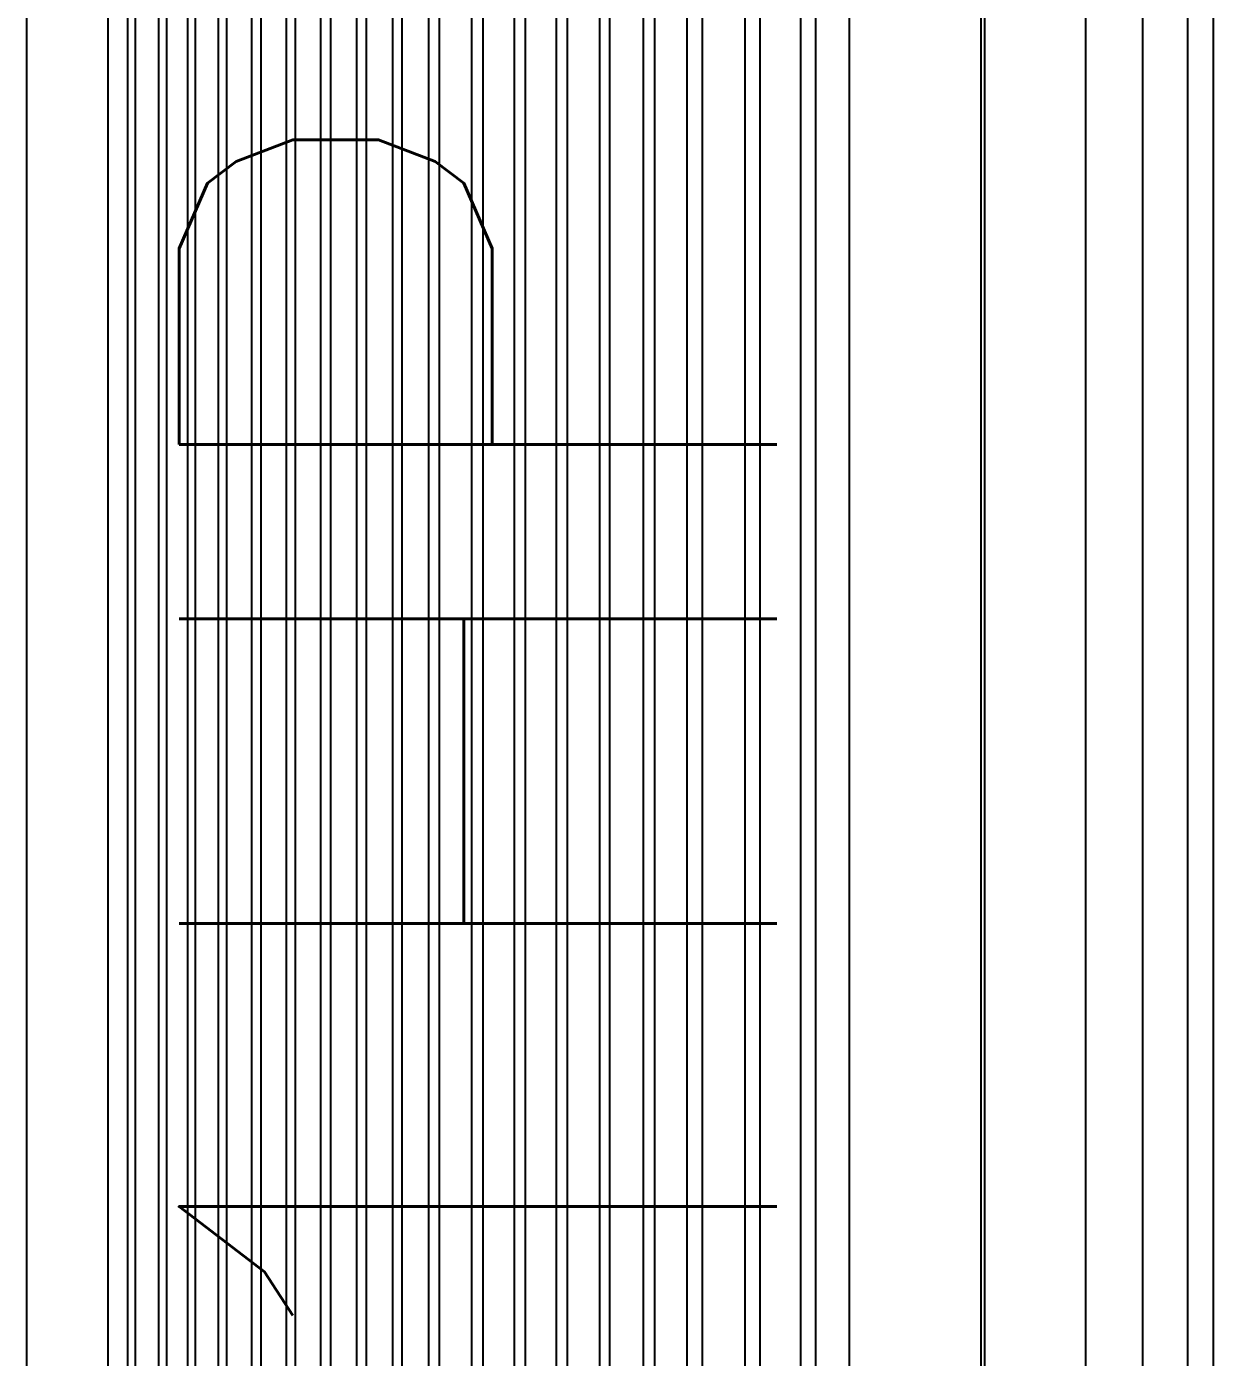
# Model space of a CAD drawing. Header units: inches. Extents: x 16928 to 514628, y -1471 to 241387.
# Drawn here: x 55312.6 to 55493.1, y 42296.8 to 42499.2 of the extents above; entities that cross this region are included whole.
import ezdxf

# ---------------------------------------------------------------- set-up
doc = ezdxf.new("R2010")
doc.units = ezdxf.units.IN
doc.header["$MEASUREMENT"] = 0
doc.layers.add('Edges', color=7, linetype='Continuous')
doc.styles.add('LAILA', font='romans.shx', dxfattribs={"width": 0.85})

# ---------------------------------------------------------------- blocks, each defined once
blk = doc.blocks.new('1.0HP AIR CONDITION')
for p, q in [((-841.74, 250.08), (-228.15, 250.08)), ((-228.15, 241.5), (-841.74, 241.5))]:
    blk.add_line(p, q)
at = {"layer": 'Edges'}
for p, q in [((-228.15, 411.18), (-841.74, 411.18)), ((-228.15, 398.82), (-841.74, 398.82)), ((-228.15, 395.86), (-841.74, 395.86)), ((-228.15, 394.66), (-841.74, 394.66)), ((-228.15, 391.14), (-841.74, 391.14)), ((-228.15, 389.9), (-841.74, 389.9)), ((-228.15, 386.71), (-841.74, 386.71)), ((-228.15, 385.55), (-841.74, 385.55)), ((-228.15, 382.04), (-841.74, 382.04)), ((-228.15, 380.77), (-841.74, 380.77)), ((-228.15, 376.97), (-841.74, 376.97)), ((-228.15, 375.56), (-841.74, 375.56)), ((-228.15, 371.69), (-841.74, 371.69)), ((-228.15, 370.36), (-841.74, 370.36)), ((-228.15, 366.5), (-841.74, 366.5)), ((-228.15, 364.98), (-841.74, 364.98)), ((-228.15, 360.99), (-841.74, 360.99)), ((-228.15, 359.57), (-841.74, 359.57)), ((-228.15, 355.54), (-841.74, 355.54)), ((-228.15, 354.1), (-841.74, 354.1)), ((-228.15, 350.05), (-841.74, 350.05)), ((-228.15, 348.43), (-841.74, 348.43)), ((-228.15, 343.51), (-841.74, 343.51)), ((-228.15, 341.78), (-841.74, 341.78)), ((-228.15, 337.03), (-841.74, 337.03)), ((-228.15, 335.35), (-841.74, 335.35)), ((-228.15, 330.65), (-841.74, 330.65)), ((-228.15, 328.97), (-841.74, 328.97)), ((-228.15, 324.08), (-841.74, 324.08)), ((-228.15, 322.55), (-841.74, 322.55)), ((-228.15, 317.44), (-841.74, 317.44)), ((-228.15, 315.68), (-841.74, 315.68)), ((-228.15, 310.78), (-841.74, 310.78)), ((-228.15, 308.45), (-841.74, 308.45)), ((-228.15, 301.95), (-841.74, 301.95)), ((-228.15, 299.67), (-841.74, 299.67)), ((-228.15, 293.47), (-841.74, 293.47)), ((-228.15, 291.19), (-841.74, 291.19)), ((-228.15, 286.11), (-841.74, 286.11)), ((-228.15, 266.07), (-841.74, 266.07)), ((-228.15, 265.5), (-841.74, 265.5)), ((-273.46, 234.65), (-799.93, 234.65)), ((-841.74, 230.7), (-228.15, 230.7))]:
    blk.add_line(p, q, dxfattribs=at)
at = {"insert": (-631.6, 387.99), "char_height": 90.913, "width": 890.1271, "attachment_point": 1, "style": 'LAILA'}
blk.add_mtext('1HP', dxfattribs=at)

msp = doc.modelspace()

# ---------------------------------------------------------------- block references
at = {"rotation": 90}
msp.add_blockref('1.0HP AIR CONDITION', (55723.79, 42914.92), dxfattribs=at)

doc.saveas('drawing.dxf')
